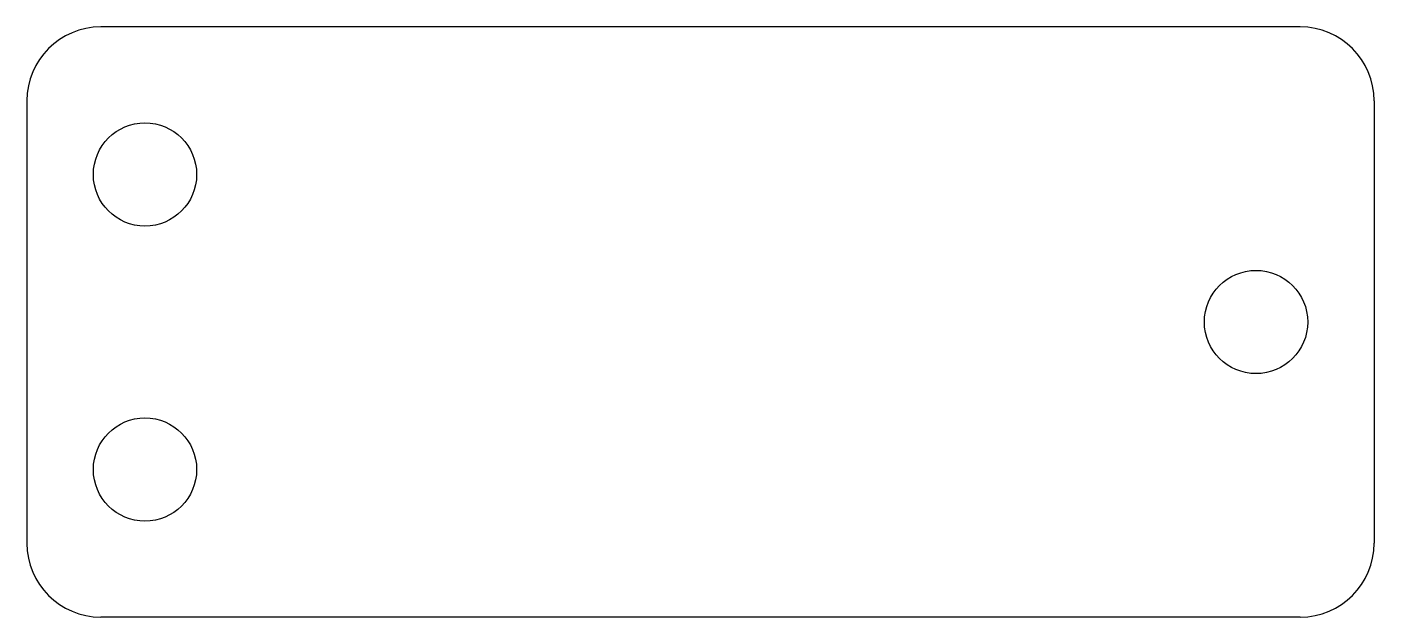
# Model space of a CAD drawing. Extents: x 2.33 to 4.61, y 21.45 to 22.45.
import ezdxf

# ---------------------------------------------------------------- set-up
doc = ezdxf.new("R2010")
doc.units = 0
doc.header["$LTSCALE"] = 1.21
doc.layers.get('0').update_dxf_attribs({"linetype": 'CONTINUOUS'})

msp = doc.modelspace()

# ---------------------------------------------------------------- linework, layer by layer
at = {"color": 3}
for p, q in [((4.4866, 22.4497), (2.4541, 22.4497)), ((2.3291, 22.3247), (2.3291, 21.5747)), ((4.6116, 22.3247), (4.6116, 21.5747)), ((4.4866, 21.4497), (2.4541, 21.4497))]:
    msp.add_line(p, q, dxfattribs=at)
for centre in [(2.5291, 22.1997), (4.4116, 21.9497), (2.5291, 21.6997)]:
    msp.add_circle(centre, 0.0875, dxfattribs=at)
for centre, start, end in [((2.4541, 22.3247), 90, 180), ((4.4866, 22.3247), 0, 90), ((2.4541, 21.5747), 180, 270), ((4.4866, 21.5747), 270, 360)]:
    msp.add_arc(centre, 0.125, start, end, dxfattribs=at)

doc.saveas('drawing.dxf')
